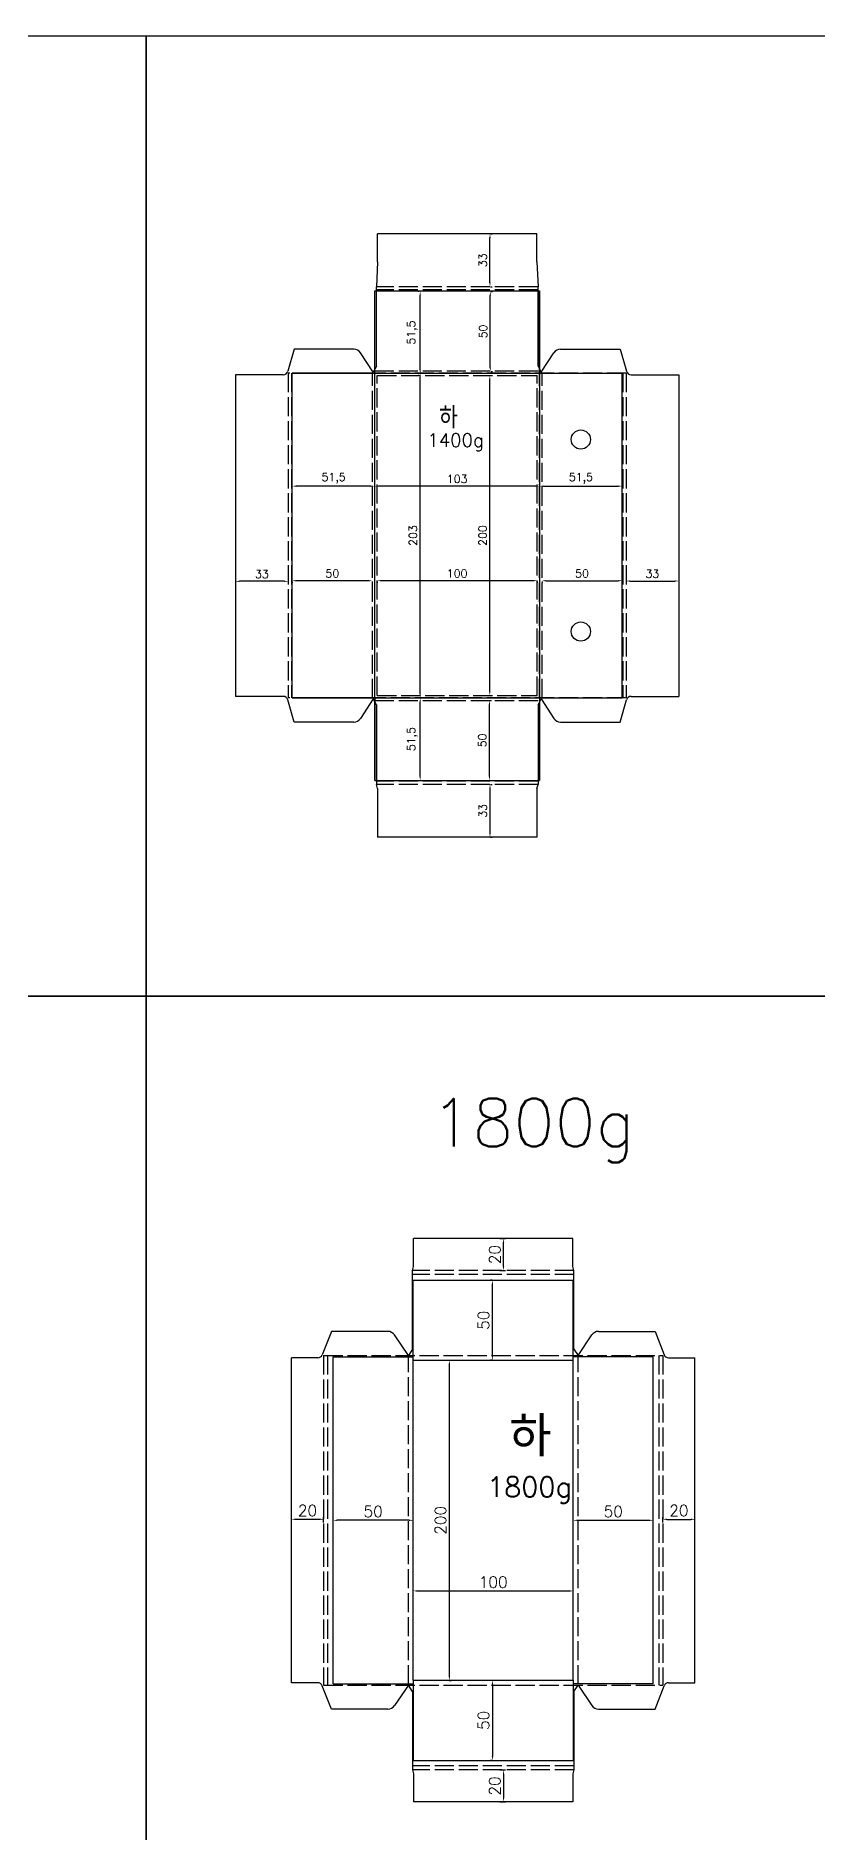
# Model space of a CAD drawing. Header units: millimetres. Extents: x 2179 to 11229, y 1198 to 3756.
# Drawn here: x 3910 to 4398, y 2113 to 3235 of the extents above; entities that cross this region are included whole.
import ezdxf

# ---------------------------------------------------------------- set-up
doc = ezdxf.new("R2010")
doc.units = ezdxf.units.MM
doc.linetypes.add('ACAD_ISO02W100', pattern=[15, 12, -3])
for name, color, linetype in [('기지', 7, 'Continuous'), ('인쇄지', 7, 'Continuous'), ('치수', 7, 'Continuous')]:
    doc.layers.add(name, color=color, linetype=linetype)
doc.styles.add('FHG', font='TXT.shx', dxfattribs={"height": 0.18, "bigfont": 'whgtxt.shx'})
doc.styles.get("Standard").update_dxf_attribs({"font": 'txt.shx', "bigfont": 'zfhg.shx'})
doc.dimstyles.new('ISO-25', dxfattribs={"dimtxt": 2.5, "dimasz": 2.5, "dimexe": 1.25, "dimexo": 0.625, "dimtad": 1, "dimtxsty": 'Standard', "dimcen": 2.5, "dimadec": 0, "dimazin": 0, "dimtfac": 1, "dimtmove": 0, "dimatfit": 3, "dimfxl": 0, "dimarcsym": 0})

# ---------------------------------------------------------------- blocks, each defined once
blk = doc.blocks.new('*D312')
at = {"layer": 'DEFPOINTS', "color": 0}
for p in [(4167.5, 2407.7), (4167.5, 2207.7), (4168.1, 2207.7)]:
    blk.add_point(p, dxfattribs=at)
at = {"layer": '치수', "color": 0, "lineweight": -2}
for p, q in [((4168.1, 2407.7), (4169.4, 2407.7)), ((4168.1, 2405.2), (4168.1, 2210.2)), ((4168.1, 2207.7), (4169.4, 2207.7))]:
    blk.add_line(p, q, dxfattribs=at)
at = {"layer": '치수', "color": 0}
for points in [[(4167.7, 2405.2), (4168.5, 2405.2), (4168.1, 2407.7)], [(4167.7, 2210.2), (4168.5, 2210.2), (4168.1, 2207.7)]]:
    blk.add_solid(points, dxfattribs=at)
at = {"layer": '치수', "color": 0, "insert": (4162.6, 2307.7), "char_height": 7, "attachment_point": 5, "rotation": 90}
blk.add_mtext('200', dxfattribs=at)
blk = doc.blocks.new('*D315')
at = {"layer": 'DEFPOINTS', "color": 0}
for p in [(4195.5, 2207.7), (4195, 2157.7), (4195.5, 2157.7)]:
    blk.add_point(p, dxfattribs=at)
at = {"layer": '치수', "color": 0, "lineweight": -2}
for p, q in [((4194.9, 2207.7), (4193.8, 2207.7)), ((4195, 2205.2), (4195, 2160.2)), ((4194.9, 2157.7), (4193.8, 2157.7))]:
    blk.add_line(p, q, dxfattribs=at)
at = {"layer": '치수', "color": 0}
for points in [[(4194.6, 2205.2), (4195.4, 2205.2), (4195, 2207.7)], [(4194.6, 2160.2), (4195.4, 2160.2), (4195, 2157.7)]]:
    blk.add_solid(points, dxfattribs=at)
at = {"layer": '치수', "color": 0, "insert": (4189.5, 2182.7), "char_height": 7, "attachment_point": 5, "rotation": 90}
blk.add_mtext('50', dxfattribs=at)
blk = doc.blocks.new('*D310')
at = {"layer": 'DEFPOINTS', "color": 0}
for p in [(4199, 2151.7), (4199, 2131.7), (4202, 2131.7)]:
    blk.add_point(p, dxfattribs=at)
at = {"layer": '치수', "color": 0, "lineweight": -2}
for p, q in [((4199.6, 2151.7), (4203.2, 2151.7)), ((4202, 2149.2), (4202, 2134.2)), ((4199.6, 2131.7), (4203.2, 2131.7))]:
    blk.add_line(p, q, dxfattribs=at)
at = {"layer": '치수', "color": 0}
for points in [[(4201.6, 2149.2), (4202.4, 2149.2), (4202, 2151.7)], [(4201.6, 2134.2), (4202.4, 2134.2), (4202, 2131.7)]]:
    blk.add_solid(points, dxfattribs=at)
at = {"layer": '치수', "color": 0, "insert": (4196.5, 2141.7), "char_height": 7, "attachment_point": 5, "rotation": 90}
blk.add_mtext('20', dxfattribs=at)
blk = doc.blocks.new('*D313')
at = {"layer": 'DEFPOINTS', "color": 0}
for p in [(4245.5, 2307.7), (4295.5, 2307.7), (4295.5, 2307.7)]:
    blk.add_point(p, dxfattribs=at)
at = {"layer": '치수', "color": 0, "lineweight": -2}
for p, q in [((4245.5, 2308.3), (4245.5, 2309)), ((4248, 2307.7), (4293, 2307.7)), ((4295.5, 2308.3), (4295.5, 2309))]:
    blk.add_line(p, q, dxfattribs=at)
at = {"layer": '치수', "color": 0}
for points in [[(4248, 2308.1), (4248, 2307.3), (4245.5, 2307.7)], [(4293, 2308.1), (4293, 2307.3), (4295.5, 2307.7)]]:
    blk.add_solid(points, dxfattribs=at)
at = {"layer": '치수', "color": 0, "insert": (4270.5, 2313.2), "char_height": 7, "attachment_point": 5}
blk.add_mtext('50', dxfattribs=at)
blk = doc.blocks.new('*D314')
at = {"layer": 'DEFPOINTS', "color": 0}
for p in [(4145.5, 2262.3), (4245.5, 2263.6), (4245.5, 2262.3)]:
    blk.add_point(p, dxfattribs=at)
at = {"layer": '치수', "color": 0, "lineweight": -2}
for p, q in [((4145.5, 2263), (4145.5, 2264.8)), ((4148, 2263.6), (4243, 2263.6)), ((4245.5, 2263), (4245.5, 2264.8))]:
    blk.add_line(p, q, dxfattribs=at)
at = {"layer": '치수', "color": 0}
for points in [[(4148, 2264), (4148, 2263.1), (4145.5, 2263.6)], [(4243, 2264), (4243, 2263.1), (4245.5, 2263.6)]]:
    blk.add_solid(points, dxfattribs=at)
at = {"layer": '치수', "color": 0, "insert": (4195.5, 2269.1), "char_height": 7, "attachment_point": 5}
blk.add_mtext('100', dxfattribs=at)
blk = doc.blocks.new('*D308')
at = {"layer": 'DEFPOINTS', "color": 0}
for p in [(4301.5, 2305.7), (4321.5, 2308.3), (4321.5, 2305.7)]:
    blk.add_point(p, dxfattribs=at)
at = {"layer": '치수', "color": 0, "lineweight": -2}
for p, q in [((4301.5, 2306.3), (4301.5, 2309.6)), ((4304, 2308.3), (4319, 2308.3)), ((4321.5, 2306.3), (4321.5, 2309.6))]:
    blk.add_line(p, q, dxfattribs=at)
at = {"layer": '치수', "color": 0}
for points in [[(4304, 2308.8), (4304, 2307.9), (4301.5, 2308.3)], [(4319, 2308.8), (4319, 2307.9), (4321.5, 2308.3)]]:
    blk.add_solid(points, dxfattribs=at)
at = {"layer": '치수', "color": 0, "insert": (4311.5, 2313.8), "char_height": 7, "attachment_point": 5}
blk.add_mtext('20', dxfattribs=at)
blk = doc.blocks.new('*D311')
at = {"layer": 'DEFPOINTS', "color": 0}
for p in [(4195, 2457.7), (4195.5, 2457.7), (4195.5, 2407.7)]:
    blk.add_point(p, dxfattribs=at)
at = {"layer": '치수', "color": 0, "lineweight": -2}
for p, q in [((4194.9, 2457.7), (4193.8, 2457.7)), ((4195, 2410.2), (4195, 2455.2)), ((4194.9, 2407.7), (4193.8, 2407.7))]:
    blk.add_line(p, q, dxfattribs=at)
at = {"layer": '치수', "color": 0}
for points in [[(4194.6, 2455.2), (4195.4, 2455.2), (4195, 2457.7)], [(4194.6, 2410.2), (4195.4, 2410.2), (4195, 2407.7)]]:
    blk.add_solid(points, dxfattribs=at)
at = {"layer": '치수', "color": 0, "insert": (4189.5, 2432.7), "char_height": 7, "attachment_point": 5, "rotation": 90}
blk.add_mtext('50', dxfattribs=at)
blk = doc.blocks.new('*D309')
at = {"layer": 'DEFPOINTS', "color": 0}
for p in [(4199, 2483.7), (4202, 2483.7), (4199, 2463.7)]:
    blk.add_point(p, dxfattribs=at)
at = {"layer": '치수', "color": 0, "lineweight": -2}
for p, q in [((4199.6, 2483.7), (4203.2, 2483.7)), ((4202, 2466.2), (4202, 2481.2)), ((4199.6, 2463.7), (4203.2, 2463.7))]:
    blk.add_line(p, q, dxfattribs=at)
at = {"layer": '치수', "color": 0}
for points in [[(4201.6, 2481.2), (4202.4, 2481.2), (4202, 2483.7)], [(4201.6, 2466.2), (4202.4, 2466.2), (4202, 2463.7)]]:
    blk.add_solid(points, dxfattribs=at)
at = {"layer": '치수', "color": 0, "insert": (4196.5, 2473.7), "char_height": 7, "attachment_point": 5, "rotation": 90}
blk.add_mtext('20', dxfattribs=at)
blk = doc.blocks.new('*D316')
at = {"layer": 'DEFPOINTS', "color": 0}
for p in [(4069.5, 2308.3), (4069.5, 2305.7), (4089.5, 2305.7)]:
    blk.add_point(p, dxfattribs=at)
at = {"layer": '치수', "color": 0, "lineweight": -2}
for p, q in [((4069.5, 2306.3), (4069.5, 2309.6)), ((4087, 2308.3), (4072, 2308.3)), ((4089.5, 2306.3), (4089.5, 2309.6))]:
    blk.add_line(p, q, dxfattribs=at)
at = {"layer": '치수', "color": 0}
for points in [[(4072, 2308.8), (4072, 2307.9), (4069.5, 2308.3)], [(4087, 2308.8), (4087, 2307.9), (4089.5, 2308.3)]]:
    blk.add_solid(points, dxfattribs=at)
at = {"layer": '치수', "color": 0, "insert": (4079.5, 2313.8), "char_height": 7, "attachment_point": 5}
blk.add_mtext('20', dxfattribs=at)
blk = doc.blocks.new('*D317')
at = {"layer": 'DEFPOINTS', "color": 0}
for p in [(4095.5, 2307.7), (4095.5, 2307.7), (4145.5, 2307.7)]:
    blk.add_point(p, dxfattribs=at)
at = {"layer": '치수', "color": 0, "lineweight": -2}
for p, q in [((4095.5, 2308.3), (4095.5, 2309)), ((4143, 2307.7), (4098, 2307.7)), ((4145.5, 2308.3), (4145.5, 2309))]:
    blk.add_line(p, q, dxfattribs=at)
at = {"layer": '치수', "color": 0}
for points in [[(4098, 2308.1), (4098, 2307.3), (4095.5, 2307.7)], [(4143, 2308.1), (4143, 2307.3), (4145.5, 2307.7)]]:
    blk.add_solid(points, dxfattribs=at)
at = {"layer": '치수', "color": 0, "insert": (4120.5, 2313.2), "char_height": 7, "attachment_point": 5}
blk.add_mtext('50', dxfattribs=at)
blk = doc.blocks.new('*D496')
at = {"layer": 'DEFPOINTS', "color": 0}
for p in [(4193.2, 3023), (4193.4, 3023), (4193.2, 2823)]:
    blk.add_point(p, dxfattribs=at)
at = {"layer": '치수', "color": 0, "lineweight": -2}
for p, q in [((4193.4, 2825.5), (4193.4, 3020.5)), ((4193.8, 3023), (4194.6, 3023)), ((4193.8, 2823), (4194.6, 2823))]:
    blk.add_line(p, q, dxfattribs=at)
at = {"layer": '치수', "color": 0}
for points in [[(4193, 3020.5), (4193.8, 3020.5), (4193.4, 3023)], [(4193, 2825.5), (4193.8, 2825.5), (4193.4, 2823)]]:
    blk.add_solid(points, dxfattribs=at)
at = {"layer": '치수', "color": 0, "insert": (4188.9, 2923), "char_height": 5, "attachment_point": 5, "rotation": 90}
blk.add_mtext('200', dxfattribs=at)
blk = doc.blocks.new('*D497')
at = {"layer": 'DEFPOINTS', "color": 0}
for p in [(4149.9, 3024.5), (4149.9, 3024.5), (4149.6, 2821.5)]:
    blk.add_point(p, dxfattribs=at)
at = {"layer": '치수', "color": 0, "lineweight": -2}
for p, q in [((4149.3, 3024.5), (4148.7, 3024.5)), ((4149.9, 2824), (4149.9, 3022)), ((4150.2, 2821.5), (4151.2, 2821.5))]:
    blk.add_line(p, q, dxfattribs=at)
at = {"layer": '치수', "color": 0}
for points in [[(4149.5, 3022), (4150.3, 3022), (4149.9, 3024.5)], [(4149.5, 2824), (4150.3, 2824), (4149.9, 2821.5)]]:
    blk.add_solid(points, dxfattribs=at)
at = {"layer": '치수', "color": 0, "insert": (4145.4, 2923), "char_height": 5, "attachment_point": 5, "rotation": 90}
blk.add_mtext('203', dxfattribs=at)
blk = doc.blocks.new('*D508')
at = {"layer": 'DEFPOINTS', "color": 0}
for p in [(4193.2, 2767.5), (4193.2, 2734.5), (4193.5, 2734.5)]:
    blk.add_point(p, dxfattribs=at)
at = {"layer": '치수', "color": 0, "lineweight": -2}
for p, q in [((4193.5, 2765), (4193.5, 2737)), ((4193.8, 2767.5), (4194.8, 2767.5)), ((4193.8, 2734.5), (4194.8, 2734.5))]:
    blk.add_line(p, q, dxfattribs=at)
at = {"layer": '치수', "color": 0}
for points in [[(4193.1, 2765), (4193.9, 2765), (4193.5, 2767.5)], [(4193.1, 2737), (4193.9, 2737), (4193.5, 2734.5)]]:
    blk.add_solid(points, dxfattribs=at)
at = {"layer": '치수', "color": 0, "insert": (4189, 2751), "char_height": 5, "attachment_point": 5, "rotation": 90}
blk.add_mtext('33', dxfattribs=at)
blk = doc.blocks.new('*D506')
at = {"layer": 'DEFPOINTS', "color": 0}
for p in [(4189.3, 2820), (4193.2, 2820), (4189.3, 2770)]:
    blk.add_point(p, dxfattribs=at)
at = {"layer": '치수', "color": 0, "lineweight": -2}
for p, q in [((4189.9, 2820), (4194.4, 2820)), ((4193.2, 2772.5), (4193.2, 2817.5)), ((4189.9, 2770), (4194.4, 2770))]:
    blk.add_line(p, q, dxfattribs=at)
at = {"layer": '치수', "color": 0}
for points in [[(4192.8, 2817.5), (4193.6, 2817.5), (4193.2, 2820)], [(4192.8, 2772.5), (4193.6, 2772.5), (4193.2, 2770)]]:
    blk.add_solid(points, dxfattribs=at)
at = {"layer": '치수', "color": 0, "insert": (4188.7, 2795), "char_height": 5, "attachment_point": 5, "rotation": 90}
blk.add_mtext('50', dxfattribs=at)
blk = doc.blocks.new('*D507')
at = {"layer": 'DEFPOINTS', "color": 0}
for p in [(4149.6, 2821.5), (4149.9, 2821.5), (4149.6, 2770)]:
    blk.add_point(p, dxfattribs=at)
at = {"layer": '치수', "color": 0, "lineweight": -2}
for p, q in [((4149.9, 2772.5), (4149.9, 2819)), ((4150.2, 2821.5), (4151.2, 2821.5)), ((4150.2, 2770), (4151.2, 2770))]:
    blk.add_line(p, q, dxfattribs=at)
at = {"layer": '치수', "color": 0}
for points in [[(4149.5, 2819), (4150.3, 2819), (4149.9, 2821.5)], [(4149.5, 2772.5), (4150.3, 2772.5), (4149.9, 2770)]]:
    blk.add_solid(points, dxfattribs=at)
at = {"layer": '치수', "color": 0, "insert": (4145, 2795.8), "char_height": 5, "attachment_point": 5, "rotation": 90}
blk.add_mtext('51,5', dxfattribs=at)
blk = doc.blocks.new('*D471')
at = {"layer": 'DEFPOINTS', "color": 0}
for p in [(4278.5, 2894.7), (4311.5, 2894.7), (4311.5, 2894.6)]:
    blk.add_point(p, dxfattribs=at)
at = {"layer": '치수', "color": 0, "lineweight": -2}
for p, q in [((4278.5, 2894.1), (4278.5, 2893.4)), ((4281, 2894.6), (4309, 2894.6)), ((4311.5, 2894.1), (4311.5, 2893.4))]:
    blk.add_line(p, q, dxfattribs=at)
at = {"layer": '치수', "color": 0}
for points in [[(4281, 2895), (4281, 2894.2), (4278.5, 2894.6)], [(4309, 2895), (4309, 2894.2), (4311.5, 2894.6)]]:
    blk.add_solid(points, dxfattribs=at)
at = {"layer": '치수', "color": 0, "insert": (4295, 2899.1), "char_height": 5, "attachment_point": 5}
blk.add_mtext('33', dxfattribs=at)
blk = doc.blocks.new('*D499')
at = {"layer": 'DEFPOINTS', "color": 0}
for p in [(4121.5, 2953.9), (4121.5, 2953.9), (4224.5, 2954.4)]:
    blk.add_point(p, dxfattribs=at)
at = {"layer": '치수', "color": 0, "lineweight": -2}
for p, q in [((4121.5, 2954.5), (4121.5, 2955.1)), ((4222, 2953.9), (4124, 2953.9)), ((4224.5, 2953.7), (4224.5, 2952.6))]:
    blk.add_line(p, q, dxfattribs=at)
at = {"layer": '치수', "color": 0}
for points in [[(4124, 2954.3), (4124, 2953.4), (4121.5, 2953.9)], [(4222, 2954.3), (4222, 2953.4), (4224.5, 2953.9)]]:
    blk.add_solid(points, dxfattribs=at)
at = {"layer": '치수', "color": 0, "insert": (4173, 2958.4), "char_height": 5, "attachment_point": 5}
blk.add_mtext('103', dxfattribs=at)
blk = doc.blocks.new('*D505')
at = {"layer": 'DEFPOINTS', "color": 0}
for p in [(4034.5, 2894.5), (4034.5, 2894.4), (4067.5, 2894.5)]:
    blk.add_point(p, dxfattribs=at)
at = {"layer": '치수', "color": 0, "lineweight": -2}
for p, q in [((4034.5, 2893.9), (4034.5, 2893.1)), ((4065, 2894.4), (4037, 2894.4)), ((4067.5, 2893.9), (4067.5, 2893.1))]:
    blk.add_line(p, q, dxfattribs=at)
at = {"layer": '치수', "color": 0}
for points in [[(4037, 2894.8), (4037, 2894), (4034.5, 2894.4)], [(4065, 2894.8), (4065, 2894), (4067.5, 2894.4)]]:
    blk.add_solid(points, dxfattribs=at)
at = {"layer": '치수', "color": 0, "insert": (4051, 2898.9), "char_height": 5, "attachment_point": 5}
blk.add_mtext('33', dxfattribs=at)
blk = doc.blocks.new('*D503')
at = {"layer": 'DEFPOINTS', "color": 0}
for p in [(4070, 2894.8), (4070, 2894.8), (4120, 2894.8)]:
    blk.add_point(p, dxfattribs=at)
at = {"layer": '치수', "color": 0, "lineweight": -2}
for p, q in [((4070, 2894.1), (4070, 2893.5)), ((4117.5, 2894.8), (4072.5, 2894.8)), ((4120, 2894.2), (4120, 2893.5))]:
    blk.add_line(p, q, dxfattribs=at)
at = {"layer": '치수', "color": 0}
for points in [[(4072.5, 2895.2), (4072.5, 2894.3), (4070, 2894.8)], [(4117.5, 2895.2), (4117.5, 2894.3), (4120, 2894.8)]]:
    blk.add_solid(points, dxfattribs=at)
at = {"layer": '치수', "color": 0, "insert": (4095, 2899.3), "char_height": 5, "attachment_point": 5}
blk.add_mtext('50', dxfattribs=at)
blk = doc.blocks.new('*D504')
at = {"layer": 'DEFPOINTS', "color": 0}
for p in [(4070, 2953.9), (4070, 2953.9), (4121.5, 2953.9)]:
    blk.add_point(p, dxfattribs=at)
at = {"layer": '치수', "color": 0, "lineweight": -2}
for p, q in [((4070, 2954.5), (4070, 2955.1)), ((4119, 2953.9), (4072.5, 2953.9)), ((4121.5, 2954.5), (4121.5, 2955.1))]:
    blk.add_line(p, q, dxfattribs=at)
at = {"layer": '치수', "color": 0}
for points in [[(4072.5, 2954.3), (4072.5, 2953.4), (4070, 2953.9)], [(4119, 2954.3), (4119, 2953.4), (4121.5, 2953.9)]]:
    blk.add_solid(points, dxfattribs=at)
at = {"layer": '치수', "color": 0, "insert": (4095.8, 2958.8), "char_height": 5, "attachment_point": 5}
blk.add_mtext('51,5', dxfattribs=at)
blk = doc.blocks.new('*D498')
at = {"layer": 'DEFPOINTS', "color": 0}
for p in [(4123, 2894.9), (4123, 2894.8), (4223, 2894.9)]:
    blk.add_point(p, dxfattribs=at)
at = {"layer": '치수', "color": 0, "lineweight": -2}
for p, q in [((4123, 2894.2), (4123, 2893.5)), ((4220.5, 2894.8), (4125.5, 2894.8)), ((4223, 2894.2), (4223, 2893.5))]:
    blk.add_line(p, q, dxfattribs=at)
at = {"layer": '치수', "color": 0}
for points in [[(4125.5, 2895.2), (4125.5, 2894.3), (4123, 2894.8)], [(4220.5, 2895.2), (4220.5, 2894.3), (4223, 2894.8)]]:
    blk.add_solid(points, dxfattribs=at)
at = {"layer": '치수', "color": 0, "insert": (4173, 2899.3), "char_height": 5, "attachment_point": 5}
blk.add_mtext('100', dxfattribs=at)
blk = doc.blocks.new('*D470')
at = {"layer": 'DEFPOINTS', "color": 0}
for p in [(4224.5, 2953.9), (4276, 2953.9), (4276, 2953.9)]:
    blk.add_point(p, dxfattribs=at)
at = {"layer": '치수', "color": 0, "lineweight": -2}
for p, q in [((4224.5, 2954.5), (4224.5, 2955.1)), ((4227, 2953.9), (4273.5, 2953.9)), ((4276, 2954.5), (4276, 2955.1))]:
    blk.add_line(p, q, dxfattribs=at)
at = {"layer": '치수', "color": 0}
for points in [[(4227, 2954.3), (4227, 2953.4), (4224.5, 2953.9)], [(4273.5, 2954.3), (4273.5, 2953.4), (4276, 2953.9)]]:
    blk.add_solid(points, dxfattribs=at)
at = {"layer": '치수', "color": 0, "insert": (4250.3, 2958.8), "char_height": 5, "attachment_point": 5}
blk.add_mtext('51,5', dxfattribs=at)
blk = doc.blocks.new('*D469')
at = {"layer": 'DEFPOINTS', "color": 0}
for p in [(4226, 2894.8), (4276, 2894.8), (4276, 2894.8)]:
    blk.add_point(p, dxfattribs=at)
at = {"layer": '치수', "color": 0, "lineweight": -2}
for p, q in [((4226, 2894.2), (4226, 2893.5)), ((4228.5, 2894.8), (4273.5, 2894.8)), ((4276, 2894.1), (4276, 2893.5))]:
    blk.add_line(p, q, dxfattribs=at)
at = {"layer": '치수', "color": 0}
for points in [[(4228.5, 2895.2), (4228.5, 2894.3), (4226, 2894.8)], [(4273.5, 2895.2), (4273.5, 2894.3), (4276, 2894.8)]]:
    blk.add_solid(points, dxfattribs=at)
at = {"layer": '치수', "color": 0, "insert": (4251, 2899.3), "char_height": 5, "attachment_point": 5}
blk.add_mtext('50', dxfattribs=at)
blk = doc.blocks.new('*D502')
at = {"layer": 'DEFPOINTS', "color": 0}
for p in [(4193.2, 3111.5), (4193.5, 3111.5), (4193.2, 3078.5)]:
    blk.add_point(p, dxfattribs=at)
at = {"layer": '치수', "color": 0, "lineweight": -2}
for p, q in [((4193.5, 3081), (4193.5, 3109)), ((4193.8, 3111.5), (4194.8, 3111.5)), ((4193.8, 3078.5), (4194.8, 3078.5))]:
    blk.add_line(p, q, dxfattribs=at)
at = {"layer": '치수', "color": 0}
for points in [[(4193.1, 3109), (4193.9, 3109), (4193.5, 3111.5)], [(4193.1, 3081), (4193.9, 3081), (4193.5, 3078.5)]]:
    blk.add_solid(points, dxfattribs=at)
at = {"layer": '치수', "color": 0, "insert": (4189, 3095), "char_height": 5, "attachment_point": 5, "rotation": 90}
blk.add_mtext('33', dxfattribs=at)
blk = doc.blocks.new('*D500')
at = {"layer": 'DEFPOINTS', "color": 0}
for p in [(4149.9, 3075.5), (4149.9, 3075.5), (4149.9, 3024)]:
    blk.add_point(p, dxfattribs=at)
at = {"layer": '치수', "color": 0, "lineweight": -2}
for p, q in [((4149.3, 3075.5), (4148.7, 3075.5)), ((4149.9, 3026.5), (4149.9, 3073)), ((4149.3, 3024), (4148.7, 3024))]:
    blk.add_line(p, q, dxfattribs=at)
at = {"layer": '치수', "color": 0}
for points in [[(4149.5, 3073), (4150.3, 3073), (4149.9, 3075.5)], [(4149.5, 3026.5), (4150.3, 3026.5), (4149.9, 3024)]]:
    blk.add_solid(points, dxfattribs=at)
at = {"layer": '치수', "color": 0, "insert": (4145, 3049.8), "char_height": 5, "attachment_point": 5, "rotation": 90}
blk.add_mtext('51,5', dxfattribs=at)
blk = doc.blocks.new('*D501')
at = {"layer": 'DEFPOINTS', "color": 0}
for p in [(4193.4, 3075.5), (4193.7, 3075.5), (4193.4, 3025.5)]:
    blk.add_point(p, dxfattribs=at)
at = {"layer": '치수', "color": 0, "lineweight": -2}
for p, q in [((4194, 3075.5), (4195, 3075.5)), ((4193.7, 3028), (4193.7, 3073)), ((4194, 3025.5), (4195, 3025.5))]:
    blk.add_line(p, q, dxfattribs=at)
at = {"layer": '치수', "color": 0}
for points in [[(4193.3, 3073), (4194.1, 3073), (4193.7, 3075.5)], [(4193.3, 3028), (4194.1, 3028), (4193.7, 3025.5)]]:
    blk.add_solid(points, dxfattribs=at)
at = {"layer": '치수', "color": 0, "insert": (4189.2, 3050.5), "char_height": 5, "attachment_point": 5, "rotation": 90}
blk.add_mtext('50', dxfattribs=at)

msp = doc.modelspace()

# ---------------------------------------------------------------- linework, layer by layer
at = {"color": 4, "linetype": 'ACAD_ISO02W100'}
for p, q in [((4089.512, 2410.719), (4301.512, 2410.719)), ((4089.512, 2204.719), (4301.512, 2204.719))]:
    msp.add_line(p, q, dxfattribs=at)
at = {"color": 6}
for points in [[(3078.818, 3235.181), (3978.818, 3235.181), (3978.818, 2635.181), (3078.818, 2635.181)], [(3978.818, 3235.181), (4878.818, 3235.181), (4878.818, 2635.181), (3978.818, 2635.181)], [(3528.818, 2635.181), (3978.818, 2635.181), (3978.818, 2035.181), (3528.818, 2035.181)], [(3978.818, 2635.181), (4428.818, 2635.181), (4428.818, 2035.181), (3978.818, 2035.181)]]:
    msp.add_lwpolyline(points, close=True, dxfattribs=at)
at = {"layer": '기지', "color": 3}
for p, q in [((4121.509, 2770.002), (4121.509, 3076.002)), ((4224.509, 3076.002), (4224.509, 2770.002)), ((4070.009, 3024.502), (4276.009, 3024.502)), ((4070.009, 2821.502), (4276.009, 2821.502))]:
    msp.add_line(p, q, dxfattribs=at)
at = {"layer": '기지'}
for p, q in [((4121.509, 3076.002), (4224.509, 3076.002)), ((4121.509, 3024.502), (4121.509, 3076.002)), ((4224.509, 3024.502), (4224.509, 3076.002)), ((4070.009, 2821.502), (4070.009, 3024.502)), ((4121.509, 3024.502), (4070.009, 3024.502)), ((4224.509, 3024.502), (4276.009, 3024.502)), ((4276.009, 2821.502), (4276.009, 3024.502)), ((4121.509, 2821.502), (4070.009, 2821.502)), ((4121.509, 2821.502), (4121.509, 2770.002)), ((4224.509, 2821.502), (4276.009, 2821.502)), ((4224.509, 2821.502), (4224.509, 2770.002)), ((4121.509, 2770.002), (4224.509, 2770.002)), ((4145.512, 2407.719), (4145.512, 2457.719)), ((4145.512, 2457.719), (4245.512, 2457.719)), ((4245.512, 2407.719), (4245.512, 2457.719)), ((4095.512, 2205.619), (4095.512, 2409.819)), ((4095.512, 2409.819), (4145.512, 2409.819)), ((4295.512, 2409.819), (4245.512, 2409.819)), ((4295.512, 2205.619), (4295.512, 2409.819)), ((4095.512, 2205.619), (4145.512, 2205.619)), ((4145.512, 2207.719), (4145.512, 2157.719)), ((4245.512, 2207.719), (4245.512, 2157.719)), ((4295.512, 2205.619), (4245.512, 2205.619)), ((4145.512, 2157.719), (4245.512, 2157.719))]:
    msp.add_line(p, q, dxfattribs=at)
at = {"layer": '기지', "color": 5}
for p, q in [((4145.512, 2207.719), (4145.512, 2407.719)), ((4145.512, 2407.719), (4245.512, 2407.719)), ((4245.512, 2207.719), (4245.512, 2407.719)), ((4145.512, 2207.719), (4245.512, 2207.719))]:
    msp.add_line(p, q, dxfattribs=at)
at = {"layer": '기지'}
for centre in [(4250.259, 2983.002), (4250.259, 2863.002)]:
    msp.add_circle(centre, 6, dxfattribs=at)
at = {"layer": '인쇄지', "color": 6}
for p, q in [((4222.859, 3111.502), (4123.159, 3111.502)), ((4123.159, 3094.002), (4123.159, 3111.502)), ((4222.859, 3094.002), (4222.859, 3111.502)), ((4123.159, 3094.002), (4122.509, 3078.502)), ((4222.859, 3094.002), (4223.509, 3078.502)), ((4122.509, 3028.779), (4122.509, 3078.502)), ((4223.509, 3028.779), (4223.509, 3078.502)), ((4071.211, 3039.502), (4067.203, 3025.667)), ((4108.411, 3039.502), (4071.211, 3039.502)), ((4120.559, 3025.002), (4112.602, 3037.229)), ((4225.459, 3025.002), (4233.416, 3037.229)), ((4237.607, 3039.502), (4274.807, 3039.502)), ((4274.807, 3039.502), (4278.815, 3025.667)), ((4034.509, 3023.502), (4034.509, 2822.502)), ((4064.322, 3023.502), (4034.509, 3023.502)), ((4122.509, 3028.779), (4120.559, 3025.002)), ((4223.509, 3028.779), (4225.459, 3025.002)), ((4281.696, 3023.502), (4311.509, 3023.502)), ((4311.509, 3023.502), (4311.509, 2822.502)), ((4064.322, 2822.502), (4034.509, 2822.502)), ((4071.211, 2806.502), (4067.203, 2820.336)), ((4120.559, 2821.002), (4112.602, 2808.774)), ((4122.509, 2817.224), (4120.559, 2821.002)), ((4122.509, 2817.224), (4122.509, 2767.502)), ((4223.509, 2817.224), (4225.459, 2821.002)), ((4223.509, 2817.224), (4223.509, 2767.502)), ((4225.459, 2821.002), (4233.416, 2808.774)), ((4274.807, 2806.502), (4278.815, 2820.336)), ((4281.696, 2822.502), (4311.509, 2822.502)), ((4108.411, 2806.502), (4071.211, 2806.502)), ((4237.606, 2806.502), (4274.807, 2806.502)), ((4123.159, 2765.002), (4122.509, 2767.502)), ((4123.159, 2765.002), (4123.159, 2734.502)), ((4222.859, 2765.002), (4223.509, 2767.502)), ((4222.859, 2765.002), (4222.859, 2734.502)), ((4222.859, 2734.502), (4123.159, 2734.502))]:
    msp.add_line(p, q, dxfattribs=at)
at = {"layer": '인쇄지', "color": 4, "linetype": 'ACAD_ISO02W100'}
for p, q in [((4223.509, 3078.502), (4122.509, 3078.502)), ((4223.509, 3076.502), (4122.509, 3076.502)), ((4067.509, 3024.502), (4067.509, 2821.502)), ((4278.509, 3024.502), (4067.509, 3024.502)), ((4069.509, 3024.502), (4069.509, 2821.502)), ((4121.509, 2821.502), (4121.509, 3024.502)), ((4224.509, 2821.502), (4224.509, 3024.502)), ((4276.509, 3024.502), (4276.509, 2821.502)), ((4278.509, 3024.502), (4278.509, 2821.502)), ((4278.509, 2821.502), (4067.509, 2821.502)), ((4223.509, 2769.502), (4122.509, 2769.502)), ((4223.509, 2767.502), (4122.509, 2767.502)), ((4245.962, 2463.719), (4145.062, 2463.719)), ((4245.962, 2461.219), (4145.062, 2461.219)), ((4089.512, 2410.719), (4089.512, 2204.719)), ((4092.012, 2410.719), (4092.012, 2204.719)), ((4142.512, 2205.219), (4142.512, 2410.719)), ((4248.512, 2205.219), (4248.512, 2410.719)), ((4299.012, 2410.719), (4299.012, 2204.719)), ((4301.512, 2410.719), (4301.512, 2204.719)), ((4245.962, 2154.219), (4145.062, 2154.219)), ((4245.962, 2151.719), (4145.062, 2151.719))]:
    msp.add_line(p, q, dxfattribs=at)
at = {"layer": '인쇄지', "color": 3}
for p, q in [((4245.262, 2483.719), (4145.762, 2483.719)), ((4145.762, 2466.219), (4145.762, 2483.719)), ((4245.262, 2466.219), (4245.262, 2483.719)), ((4145.062, 2463.719), (4145.762, 2466.219)), ((4145.062, 2414.719), (4145.062, 2463.719)), ((4245.962, 2463.719), (4245.262, 2466.219)), ((4245.962, 2414.719), (4245.962, 2463.719)), ((4094.405, 2425.719), (4088.72, 2411.13)), ((4129.688, 2425.719), (4094.405, 2425.719)), ((4261.337, 2425.719), (4296.62, 2425.719)), ((4296.62, 2425.719), (4302.305, 2411.13)), ((4142.512, 2410.719), (4133.826, 2423.526)), ((4145.062, 2414.719), (4142.512, 2410.719)), ((4245.962, 2414.719), (4248.512, 2410.719)), ((4248.512, 2410.719), (4257.199, 2423.526)), ((4069.512, 2206.219), (4069.512, 2409.219)), ((4085.925, 2409.219), (4069.512, 2409.219)), ((4305.1, 2409.219), (4321.512, 2409.219)), ((4321.512, 2206.219), (4321.512, 2409.219)), ((4085.925, 2206.219), (4069.512, 2206.219)), ((4094.405, 2189.719), (4088.72, 2204.308)), ((4142.512, 2204.719), (4133.826, 2191.913)), ((4145.062, 2200.719), (4142.512, 2204.719)), ((4145.062, 2200.719), (4145.062, 2151.719)), ((4245.962, 2200.719), (4248.512, 2204.719)), ((4245.962, 2200.719), (4245.962, 2151.719)), ((4248.512, 2204.719), (4257.199, 2191.913)), ((4296.62, 2189.719), (4302.305, 2204.308)), ((4305.1, 2206.219), (4321.512, 2206.219)), ((4129.688, 2189.719), (4094.405, 2189.719)), ((4261.337, 2189.719), (4296.62, 2189.719)), ((4145.062, 2151.719), (4145.762, 2149.219)), ((4145.762, 2149.219), (4145.762, 2131.719)), ((4245.962, 2151.719), (4245.262, 2149.219)), ((4245.262, 2149.219), (4245.262, 2131.719)), ((4245.262, 2131.719), (4145.762, 2131.719))]:
    msp.add_line(p, q, dxfattribs=at)
at = {"layer": '인쇄지', "color": 6}
for centre, radius, start, end in [((4108.411, 3034.502), 5, 33.053813, 90), ((4237.607, 3034.502), 5, 90, 146.946187), ((4064.322, 3026.502), 3, 270, 343.842527), ((4281.696, 3026.502), 3, 196.157473, 270), ((4064.322, 2819.502), 3, 16.157473, 90), ((4281.696, 2819.502), 3, 90, 163.842527), ((4108.411, 2811.502), 5, 270, 326.94619), ((4237.606, 2811.502), 5, 213.05381, 270)]:
    msp.add_arc(centre, radius, start, end, dxfattribs=at)
at = {"layer": '인쇄지', "color": 3}
for centre, radius, start, end in [((4129.688, 2420.719), 5, 34.149117, 90), ((4261.337, 2420.719), 5, 90, 145.850883), ((4085.925, 2412.219), 3, 270, 338.711489), ((4305.1, 2412.219), 3, 201.288511, 270), ((4085.925, 2203.219), 3, 21.288511, 90), ((4305.1, 2203.219), 3, 90, 158.711489), ((4129.688, 2194.719), 5, 270, 325.850883), ((4261.337, 2194.719), 5, 214.149117, 270)]:
    msp.add_arc(centre, radius, start, end, dxfattribs=at)
at = {"layer": '치수', "color": 2, "linetype": 'ACAD_ISO02W100'}
for p, q in [((4120.009, 2821.502), (4120.009, 3024.502)), ((4121.509, 3026.002), (4224.509, 3026.002)), ((4123.009, 2823.002), (4123.009, 3023.002)), ((4123.009, 3023.002), (4223.009, 3023.002)), ((4223.009, 2823.002), (4223.009, 3023.002)), ((4226.009, 2821.502), (4226.009, 3024.502)), ((4121.509, 2820.002), (4224.509, 2820.002)), ((4123.009, 2823.002), (4223.009, 2823.002))]:
    msp.add_line(p, q, dxfattribs=at)

# ---------------------------------------------------------------- texts
at = {"style": 'FHG'}
msp.add_text('1800g', height=30, dxfattribs=at).set_placement((4156.707, 2541.22))
at = {"layer": '기지', "color": 1}
msp.add_text('하', height=13.333, dxfattribs=at).set_placement((4161.729, 2990.007))
at = {"layer": '기지', "color": 1, "style": 'FHG'}
for s, height, p in [('1400g', 8.3333, (4154.342, 2978.507)), ('하', 25, (4205.538, 2347.515)), ('1800g', 12.5, (4191.608, 2322.349))]:
    msp.add_text(s, height=height, dxfattribs=at).set_placement(p)

# ---------------------------------------------------------------- dimensions: what is measured, and where the dimension line sits
at = {"layer": '치수', "color": 1}
for base, p1, p2, angle, picture, middle in [((4193.512, 3111.502), (4193.188, 3078.502), (4193.188, 3111.502), 270, '*D502', (4189.012, 3095.002)), ((4193.719, 3075.502), (4193.385, 3025.502), (4193.385, 3075.502), 90, '*D501', (4189.219, 3050.502)), ((4193.385, 3023.002), (4193.197, 2823.002), (4193.197, 3023.002), 90, '*D496', (4188.885, 2923.002)), ((4276.009, 2894.75), (4226.009, 2894.826), (4276.009, 2894.751), 180, '*D469', (4251.009, 2899.25)), ((4311.509, 2894.607), (4278.509, 2894.713), (4311.509, 2894.713), 180, '*D471', (4295.009, 2899.107)), ((4193.197, 2820.002), (4189.276, 2770.002), (4189.276, 2820.002), 90, '*D506', (4188.697, 2795.002)), ((4193.512, 2734.502), (4193.188, 2767.502), (4193.188, 2734.502), 90, '*D508', (4189.012, 2751.002))]:
    dim = msp.add_linear_dim(base=base, p1=p1, p2=p2, angle=angle, dimstyle='ISO-25', override={"dimtxt": 5, "dimgap": 2}, dxfattribs=at)
    dim.commit()
    dim.dimension.update_dxf_attribs({"geometry": picture, "text_midpoint": middle})
at = {"layer": '치수', "color": 3}
for base, p1, p2, angle, override, picture, middle in [((4149.911, 3075.502), (4149.911, 3024.002), (4149.911, 3075.502), 90, {"dimtxt": 5, "dimgap": 2, "dimtmove": 1}, '*D500', (4144.994, 3049.752)), ((4149.911, 3024.502), (4149.616, 2821.502), (4149.911, 3024.502), 90, {"dimtxt": 5, "dimgap": 2, "dimtmove": 1}, '*D497', (4145.411, 2923.002)), ((4276.009, 2953.859), (4224.509, 2953.859), (4276.009, 2953.859), 180, {"dimtxt": 5, "dimgap": 2, "dimtmove": 1}, '*D470', (4250.259, 2958.776)), ((4149.911, 2821.502), (4149.616, 2770.002), (4149.616, 2821.502), 90, {"dimtxt": 5, "dimgap": 2}, '*D507', (4144.994, 2795.752))]:
    dim = msp.add_linear_dim(base=base, p1=p1, p2=p2, angle=angle, dimstyle='ISO-25', override=override, dxfattribs=at)
    dim.commit()
    dim.dimension.update_dxf_attribs({"geometry": picture, "text_midpoint": middle})
for base, p1, p2, picture, middle in [((4070.009, 2953.859), (4121.509, 2953.859), (4070.009, 2953.859), '*D504', (4095.759, 2958.776)), ((4121.509, 2953.859), (4224.509, 2954.371), (4121.509, 2953.859), '*D499', (4173.009, 2958.359))]:
    dim = msp.add_linear_dim(base=base, p1=p1, p2=p2, dimstyle='ISO-25', override={"dimtxt": 5, "dimgap": 2, "dimtmove": 1}, dxfattribs=at)
    dim.commit()
    dim.dimension.update_dxf_attribs({"geometry": picture, "text_midpoint": middle})
at = {"layer": '치수', "color": 1}
for base, p1, p2, picture, middle in [((4034.509, 2894.393), (4067.509, 2894.499), (4034.509, 2894.499), '*D505', (4051.009, 2898.893)), ((4070.009, 2894.75), (4120.009, 2894.826), (4070.009, 2894.751), '*D503', (4095.009, 2899.25)), ((4123.009, 2894.751), (4223.009, 2894.853), (4123.009, 2894.853), '*D498', (4173.009, 2899.251))]:
    dim = msp.add_linear_dim(base=base, p1=p1, p2=p2, dimstyle='ISO-25', override={"dimtxt": 5, "dimgap": 2}, dxfattribs=at)
    dim.commit()
    dim.dimension.update_dxf_attribs({"geometry": picture, "text_midpoint": middle})
at = {"layer": '치수', "color": 4}
for base, p1, p2, angle, picture, middle in [((4201.994, 2483.719), (4198.994, 2463.719), (4198.994, 2483.719), 270, '*D309', (4196.494, 2473.719)), ((4195.01, 2457.719), (4195.512, 2407.719), (4195.512, 2457.719), 90, '*D311', (4189.51, 2432.719)), ((4168.125, 2207.719), (4167.515, 2407.719), (4167.515, 2207.719), 90, '*D312', (4162.625, 2307.719)), ((4095.512, 2307.733), (4145.512, 2307.719), (4095.512, 2307.719), 180, '*D317', (4120.512, 2313.233)), ((4321.512, 2308.339), (4301.512, 2305.689), (4321.512, 2305.689), 180, '*D308', (4311.512, 2313.839)), ((4195.01, 2157.719), (4195.512, 2207.719), (4195.512, 2157.719), 270, '*D315', (4189.51, 2182.719)), ((4201.994, 2131.719), (4198.994, 2151.719), (4198.994, 2131.719), 90, '*D310', (4196.494, 2141.719))]:
    dim = msp.add_linear_dim(base=base, p1=p1, p2=p2, angle=angle, dimstyle='ISO-25', override={"dimtxt": 7, "dimgap": 2}, dxfattribs=at)
    dim.commit()
    dim.dimension.update_dxf_attribs({"geometry": picture, "text_midpoint": middle})
for base, p1, p2, picture, middle in [((4069.512, 2308.339), (4089.512, 2305.689), (4069.512, 2305.689), '*D316', (4079.512, 2313.839)), ((4295.512, 2307.733), (4245.512, 2307.719), (4295.512, 2307.719), '*D313', (4270.512, 2313.233)), ((4245.512, 2263.559), (4145.512, 2262.341), (4245.512, 2262.341), '*D314', (4195.512, 2269.059))]:
    dim = msp.add_linear_dim(base=base, p1=p1, p2=p2, dimstyle='ISO-25', override={"dimtxt": 7, "dimgap": 2}, dxfattribs=at)
    dim.commit()
    dim.dimension.update_dxf_attribs({"geometry": picture, "text_midpoint": middle})

doc.saveas('drawing.dxf')
